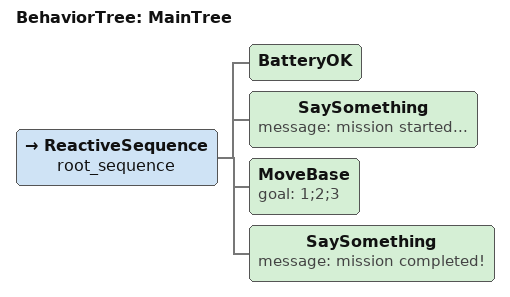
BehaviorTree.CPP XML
<root BTCPP_format="4" >
    <BehaviorTree ID="MainTree">
        <ReactiveSequence name="root_sequence">
            <BatteryOK/>
            <SaySomething   message="mission started..." />
            <MoveBase           goal="1;2;3"/>
            <SaySomething   message="mission completed!" />
        </ReactiveSequence>
    </BehaviorTree>
</root>
